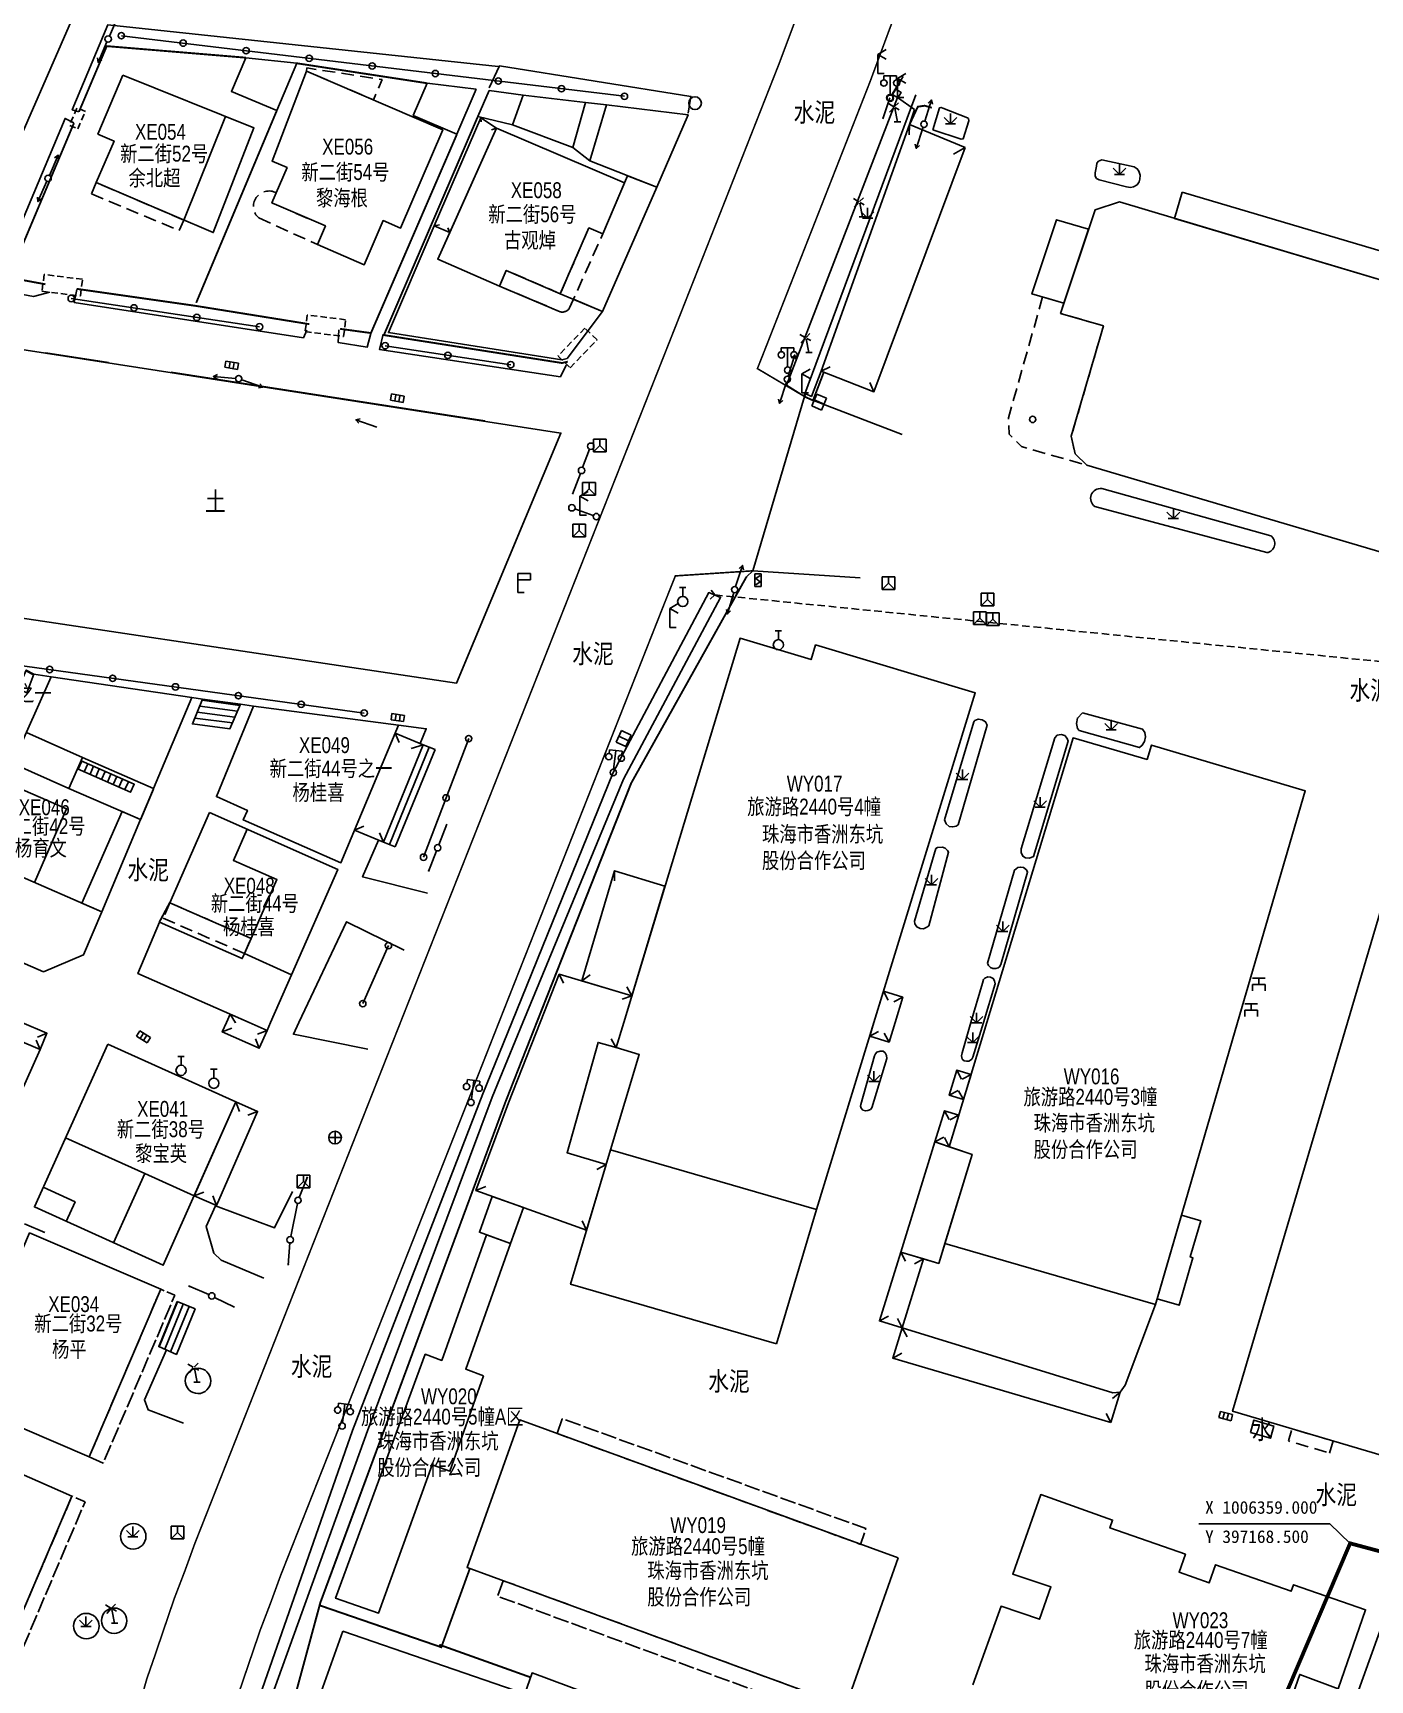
# Model space of a CAD drawing. Extents: x 396500 to 398250, y 1005980 to 1008200.
# Drawn here: x 397064.8 to 397170.1, y 1006348.2 to 1006477.9 of the extents above; entities that cross this region are included whole.
import ezdxf
from ezdxf.enums import TextEntityAlignment as Align

# ---------------------------------------------------------------- set-up
doc = ezdxf.new("R2010")
doc.units = 0
doc.header["$LTSCALE"] = 0.5
for name, pattern in [('X31', [1.8, 1.2, -0.6]), ('X32', [1.5, 1, -0.5]), ('X39', [3, 2.5, -0.5]), ('X5', [3, 2, -1]), ('XX21', [3, 2, -1])]:
    doc.linetypes.add(name, pattern=pattern)
doc.layers.get('0').update_dxf_attribs({"linetype": 'CONTINUOUS'})
doc.layers.add('ASSIST', color=7, linetype='CONTINUOUS', plot=False)
for name, color, linetype in [('DLDW', 11, 'CONTINUOUS'), ('DLSS', 4, 'CONTINUOUS'), ('DMTZ', 3, 'CONTINUOUS'), ('GXYZ', 2, 'CONTINUOUS'), ('JMD', 6, 'CONTINUOUS'), ('SXSS', 5, 'CONTINUOUS'), ('ZBTZ', 3, 'CONTINUOUS'), ('权属人', 160, 'CONTINUOUS'), ('用地红线', 1, 'CONTINUOUS'), ('编号', 90, 'CONTINUOUS'), ('门牌号', 1, 'CONTINUOUS')]:
    doc.layers.add(name, color=color, linetype=linetype)
doc.styles.add('细等线体', font='长等线体_0.TTF', dxfattribs={"width": 0.8})
doc.styles.add('黑体', font='simhei.ttf')
doc.linetypes.add('10421', pattern='A,2,[150,AAA.SHX,S=1,R=0,X=0,Y=1],1e-11', length=2)
doc.linetypes.add('10422', pattern='A,2,[150,AAA.SHX,S=1,R=0,X=0,Y=1],2,[177,AAA.SHX,S=1,R=0,X=0,Y=0.8],1e-09', length=4)
doc.linetypes.add('1161', pattern='A,0,[149,AAA.SHX,S=0.15,R=0,X=0,Y=0],-1.6', length=1.6)
doc.linetypes.add('443', pattern='A,5,[169,AAA.SHX,S=0.83,R=0,X=0,Y=0],5', length=10)
doc.linetypes.add('732', pattern='A,9,-0.5,[162,AAA.SHX,S=1,R=0,X=0,Y=0],-0.5', length=10)

# ---------------------------------------------------------------- blocks, each defined once
blk = doc.blocks.new('gc049')
for p, q in [((-1, 1), (-1, -1)), ((1, 1), (-1, 1)), ((-1, -1), (0, 0)), ((0, 0), (0, 1)), ((0, 0), (1, -1)), ((1, -1), (1, 1)), ((-1, -1), (1, -1))]:
    blk.add_line(p, q)
blk = doc.blocks.new('gc043')
for p, q in [((-1, 0), (1, 0)), ((0, -1), (0, 1))]:
    blk.add_line(p, q)
blk.add_circle((0, 0), 1)
blk = doc.blocks.new('gc134')
for p, q in [((-0.5, 2.2), (0.5, 2.2)), ((0, 0.8), (0, 2.2))]:
    blk.add_line(p, q)
blk.add_circle((0, 0), 0.8)
blk = doc.blocks.new('gc041')
for p, q in [((-1, 0.5), (1, 0.5)), ((-1, -0.5), (-1, 0.5)), ((-0.33, 0.5), (-0.33, -0.5)), ((0.33, 0.5), (0.33, -0.5)), ((1, 0.5), (1, -0.5)), ((1, -0.5), (-1, -0.5))]:
    blk.add_line(p, q)
blk = doc.blocks.new('gc097')
for p, q in [((-1, 2.9), (-1, 3.5)), ((-1, 3.5), (1, 3.5)), ((0, 0.5), (0, 3.5)), ((1, 3.5), (1, 2.9))]:
    blk.add_line(p, q)
for centre in [(-1, 2.4), (1, 2.4), (0, 0)]:
    blk.add_circle(centre, 0.5)
blk = doc.blocks.new('gc013c')
at = {"linetype": 'Continuous'}
blk.add_line((0.5, 0), (4, 0), dxfattribs=at)
at = {"linetype": 'Continuous', "const_width": 0.15, "flags": 128}
blk.add_lwpolyline([(3.775, 0, 1), (3.925, 0, 1)], format="xyb", close=True, dxfattribs=at)
blk = doc.blocks.new('gc170')
at = {"linetype": 'Continuous'}
blk.add_circle((0, 0), 0.5, dxfattribs=at)
blk = doc.blocks.new('gc069')
for p, q in [((-0.59, 2.38), (-1.43, 2.87)), ((-0.45, 2.4), (0.16, 3)), ((-0.6, 2.27), (-1.24, 1.51)), ((-0.5, 0), (0.5, 0)), ((0, 0), (-0.43, 2.16)), ((0.27, 1.89), (-0.35, 2.24))]:
    blk.add_line(p, q)
blk = doc.blocks.new('gc124')
for p, q in [((-1, 1), (0, 0)), ((-0.8, 0), (0.8, 0)), ((0, 0), (0, 1.6)), ((0, 0), (1, 1))]:
    blk.add_line(p, q)
blk = doc.blocks.new('gc188')
blk.add_circle((0, 0), 1)
blk = doc.blocks.new('gc018')
for p, q in [((-1, 1), (1, 1)), ((-1, 0), (1, 0)), ((-1, -1), (-1, 0)), ((0, 0), (0, 1)), ((1, 0), (1, -1))]:
    blk.add_line(p, q)
blk = doc.blocks.new('gc234')
at = {"linetype": 'Continuous'}
for p, q in [((-0.5, 0), (-0.5, 2)), ((-0.5, 2), (0.5, 2)), ((0.5, 0), (-0.5, 0)), ((0.35, 1.75), (-0.35, 1.25)), ((-0.35, 1.25), (0.35, 0.75)), ((0.35, 0.75), (-0.35, 0.25)), ((0.5, 2), (0.5, 0))]:
    blk.add_line(p, q, dxfattribs=at)
blk = doc.blocks.new('gc013b')
at = {"linetype": 'Continuous'}
blk.add_line((0.5, 0), (4, 0), dxfattribs=at)
at = {"linetype": 'Continuous', "flags": 128}
blk.add_lwpolyline([(3.39, 0.35), (4, 0), (3.39, -0.35)], dxfattribs=at)
blk = doc.blocks.new('gc052')
for p, q in [((0, 3), (1.3, 3.75)), ((0, 3), (1.3, 2.25)), ((0, 0), (0, 3)), ((1, 0), (0, 0))]:
    blk.add_line(p, q)
blk = doc.blocks.new('gc076')
for p, q in [((0, 0), (0, 3)), ((0, 3), (2, 3)), ((2, 3), (2, 2)), ((2, 2), (0, 2)), ((1, 0), (0, 0))]:
    blk.add_line(p, q)

msp = doc.modelspace()

# ---------------------------------------------------------------- linework, layer by layer
at = {"layer": 'ASSIST', "linetype": 'Continuous', "flags": 128}
for points in [[(397111.36, 1006472.93), (397071.75, 1006477.7)], [(397067.8, 1006457.01), (397082.63, 1006454.78)], [(397070.74, 1006451.96), (397065.8, 1006452.73)], [(397092.52, 1006453.29), (397102.41, 1006451.8)], [(397100.38, 1006447.37), (397075.68, 1006451.2)], [(397126.12, 1006448.56), (397126.88, 1006448.23)], [(397090.87, 1006424.37), (397051.24, 1006429.85)], [(397093.31, 1006413.83), (397096.45, 1006421.49)], [(397095.54, 1006413.02), (397099.1, 1006422.36)], [(397110.7, 1006422.08), (397111.46, 1006421.73)], [(397090.76, 1006401.49), (397092.78, 1006406.06)]]:
    msp.add_lwpolyline(points, dxfattribs=at)
for points in [[(397064.85, 1006427.43), (397064.3, 1006425.97), (397063.62, 1006426.27), (397064.26, 1006427.75)], [(397081.12, 1006425.06), (397080.29, 1006423.14), (397077.34, 1006423.52), (397078.15, 1006425.47)], [(397068.58, 1006420.61), (397072.76, 1006418.76), (397072.48, 1006418.13), (397068.3, 1006419.98)], [(397076.13, 1006378.03), (397077.55, 1006377.45), (397076.09, 1006373.88), (397074.69, 1006374.49)]]:
    msp.add_lwpolyline(points, close=True, dxfattribs=at)
at = {"layer": 'DLDW', "color": 11, "linetype": 'Continuous'}
for p, q in [((397126.12, 1006448.56), (397126.5, 1006449.48)), ((397126.31, 1006449.02), (397127.08, 1006448.7)), ((397126.5, 1006449.48), (397127.27, 1006449.16)), ((397126.88, 1006448.23), (397127.27, 1006449.16)), ((397110.7, 1006422.08), (397111.12, 1006422.99)), ((397110.91, 1006422.54), (397111.67, 1006422.18)), ((397111.12, 1006422.99), (397111.89, 1006422.63)), ((397111.46, 1006421.73), (397111.89, 1006422.63)), ((397092.38, 1006414.21), (397095.52, 1006421.87)), ((397092.85, 1006414.02), (397095.99, 1006421.68)), ((397096.45, 1006421.49), (397095.52, 1006421.87)), ((397093.31, 1006413.83), (397092.38, 1006414.21))]:
    msp.add_line(p, q, dxfattribs=at)
at = {"layer": 'DLSS', "linetype": 'Continuous', "lineweight": 0, "const_width": 0.125, "flags": 128}
for points in [[(397143.28, 1006600), (397143.28, 1006599.96), (397143.89, 1006582.86), (397144, 1006574.78), (397143.83, 1006565.79), (397142.87, 1006552.7), (397141.1, 1006532.4), (397134.96, 1006508.12), (397129.03, 1006490.14), (397123.5, 1006475.4), (397115.76, 1006455.76), (397107.79, 1006435.61), (397093.72, 1006400)], [(397130.7, 1006474.08), (397135.77, 1006487.75), (397143.25, 1006511.98), (397147.59, 1006532.62), (397150.28, 1006599.96), (397150.28, 1006600)], [(397130.7, 1006474.08), (397122.47, 1006453.11), (397121.83, 1006451.49), (397125.54, 1006449.29)], [(397121.48, 1006435.57), (397115.37, 1006435.17), (397114.49, 1006432.96), (397101.47, 1006400)], [(397093.72, 1006400), (397092.87, 1006397.85), (397077.53, 1006358.98), (397076.77, 1006356.88), (397075.91, 1006354.64), (397074.35, 1006350.05), (397073.76, 1006348.35), (397072.95, 1006345.5), (397071.86, 1006340.65), (397071.14, 1006336.84), (397070.49, 1006331.99), (397070.01, 1006324.1), (397069.88, 1006317.61), (397071.6, 1006302.72), (397074.25, 1006287.6), (397076.08, 1006277.25), (397078.25, 1006264.15), (397078.71, 1006258.01), (397078.67, 1006249.29), (397078.01, 1006241.27), (397074.96, 1006226.53), (397072.86, 1006220.67), (397067.87, 1006208.6), (397064.08, 1006200)], [(397101.47, 1006400), (397099.58, 1006395.2), (397084.27, 1006356.42), (397083.52, 1006354.36), (397082.69, 1006352.19), (397081.16, 1006347.7), (397080.63, 1006346.18), (397079.94, 1006343.73), (397078.92, 1006339.18), (397078.26, 1006335.68), (397077.67, 1006331.29), (397077.22, 1006323.81), (397077.1, 1006317.95), (397078.74, 1006303.75), (397081.35, 1006288.85), (397083.18, 1006278.47), (397085.42, 1006265.02), (397085.93, 1006258.26), (397085.74, 1006248.97)]]:
    msp.add_lwpolyline(points, dxfattribs=at)
at = {"layer": 'DMTZ', "linetype": '10422'}
for points in [[(397133.22, 1006446.31), (397125.99, 1006449.08)], [(397120.97, 1006435.1), (397121.48, 1006435.57), (397129.91, 1006435.03)], [(397103.37, 1006400), (397111.29, 1006419.16), (397118.93, 1006433.48), (397118, 1006433.86), (397110.48, 1006419.69), (397102.5, 1006400)], [(397102.5, 1006400), (397100.22, 1006394.38), (397089.95, 1006367.89), (397080.55, 1006340.99), (397079.95, 1006335.44), (397079.22, 1006328.7), (397079.59, 1006314.34), (397082.14, 1006292.36), (397085.38, 1006273.43), (397087.95, 1006251.84)], [(397088.62, 1006252.94), (397086.99, 1006267.41), (397086.29, 1006273.52), (397082.93, 1006292.54), (397080.34, 1006314.52), (397080.03, 1006327.62), (397081.36, 1006340.79), (397091.13, 1006367.86), (397100.95, 1006394.13), (397103.37, 1006400)], [(397082.98, 1006379.89), (397079.62, 1006381.29), (397079.04, 1006381.84), (397078.42, 1006383.94), (397079.16, 1006385.57), (397083.81, 1006383.85), (397085.23, 1006386.69)]]:
    msp.add_lwpolyline(points, dxfattribs=at)
at = {"layer": 'DMTZ', "linetype": '10422', "flags": 128}
for points in [[(397066.23, 1006427.22), (397064.85, 1006427.43)], [(397078.15, 1006425.47), (397077.31, 1006425.59)], [(397082.16, 1006424.92), (397081.12, 1006425.06)], [(397095.27, 1006421.98), (397095.76, 1006423.13), (397093.56, 1006423.42)], [(397104.45, 1006400), (397111.88, 1006418.83)], [(397095.86, 1006410.18), (397090.74, 1006411.47), (397091.99, 1006414.37)], [(397085.72, 1006400), (397089.47, 1006407.94), (397094.01, 1006405.69)], [(397084.57, 1006300.57), (397084.37, 1006301.85), (397082.86, 1006308.78), (397081.8, 1006322.9), (397082.52, 1006336.26), (397087.42, 1006354.35), (397102, 1006393.77), (397104.45, 1006400)], [(397091.15, 1006397.9), (397085.29, 1006399.08), (397085.72, 1006400)], [(397076.63, 1006368.45), (397073.85, 1006369.52), (397073.57, 1006370.3), (397075.29, 1006374.23)]]:
    msp.add_lwpolyline(points, dxfattribs=at)
at = {"layer": 'GXYZ', "linetype": 'Continuous'}
msp.add_line((397037.21, 1006408.96), (397076.6, 1006498.95), dxfattribs=at)
at = {"layer": 'GXYZ', "linetype": '732', "flags": 128}
msp.add_lwpolyline([(397125.48, 1006449.3), (397134.3, 1006473.05)], dxfattribs=at)
at = {"layer": 'GXYZ', "linetype": 'Continuous', "flags": 128}
for points in [[(397108.62, 1006445.15), (397108.07, 1006443.7)], [(397107.46, 1006440.45), (397108.91, 1006439.92)], [(397085.09, 1006383.15), (397085.61, 1006385.75)]]:
    msp.add_lwpolyline(points, dxfattribs=at)
at = {"layer": 'JMD', "linetype": 'Continuous'}
for p, q in [((397100.05, 1006471.24), (397100.08, 1006470.92)), ((397101.29, 1006470.43), (397100.89, 1006470.3)), ((397133.81, 1006470.7), (397133.79, 1006469.9)), ((397138.2, 1006468.89), (397137.26, 1006468.37)), ((397096.39, 1006462.73), (397096.81, 1006462.82)), ((397097.6, 1006462.2), (397097.46, 1006462.57)), ((397126.84, 1006451.3), (397127.57, 1006451.63)), ((397131.01, 1006449.67), (397130.68, 1006450.4)), ((397064.83, 1006427.38), (397064.24, 1006427.7)), ((397081.09, 1006424.97), (397078.11, 1006425.38)), ((397080.49, 1006423.6), (397077.53, 1006423.98)), ((397080.69, 1006424.05), (397077.73, 1006424.45)), ((397080.89, 1006424.51), (397077.92, 1006424.91)), ((397080.29, 1006423.14), (397077.34, 1006423.52)), ((397093.3, 1006422.8), (397093.61, 1006422.06)), ((397095.52, 1006421.87), (397094.58, 1006421.57)), ((397068.64, 1006420.58), (397068.36, 1006419.95)), ((397069.1, 1006420.38), (397068.82, 1006419.75)), ((397069.55, 1006420.18), (397069.28, 1006419.55)), ((397070.01, 1006419.97), (397069.73, 1006419.35)), ((397070.47, 1006419.77), (397070.19, 1006419.14)), ((397070.93, 1006419.57), (397070.65, 1006418.94)), ((397071.38, 1006419.37), (397071.11, 1006418.74)), ((397071.84, 1006419.17), (397071.56, 1006418.54)), ((397072.3, 1006418.96), (397072.02, 1006418.34)), ((397072.76, 1006418.76), (397072.48, 1006418.13)), ((397090.1, 1006415.16), (397090.84, 1006415.47)), ((397092.38, 1006414.21), (397092.07, 1006414.94)), ((397110.57, 1006411.95), (397110.58, 1006411.15)), ((397106.23, 1006403.81), (397106.57, 1006403.1)), ((397108, 1006403.28), (397108.67, 1006403.75)), ((397111.93, 1006402.1), (397111.18, 1006401.84)), ((397111.93, 1006402.1), (397111.56, 1006402.81)), ((397131.75, 1006402.47), (397132.13, 1006401.77)), ((397133.28, 1006402), (397132.58, 1006401.63)), ((397080.31, 1006400.66), (397080.74, 1006399.99)), ((397065.89, 1006399.16), (397065.15, 1006398.86)), ((397079.69, 1006399.26), (397080.44, 1006399.55)), ((397080.74, 1006400), (397080.74, 1006399.99)), ((397083.22, 1006399.38), (397082.48, 1006399.09)), ((397130.67, 1006398.94), (397131.37, 1006399.31)), ((397132.2, 1006398.47), (397131.82, 1006399.17)), ((397065.35, 1006397.87), (397065.05, 1006398.61)), ((397082.6, 1006397.98), (397082.31, 1006398.72)), ((397110.7, 1006398.02), (397110.32, 1006398.73)), ((397137.54, 1006396.26), (397137.91, 1006395.55)), ((397138.66, 1006395.92), (397137.95, 1006395.54)), ((397136.93, 1006394.28), (397137.63, 1006394.65)), ((397138.06, 1006393.94), (397137.67, 1006394.64)), ((397080.75, 1006393.75), (397081.04, 1006393.01)), ((397082.47, 1006393), (397081.72, 1006392.71)), ((397136.55, 1006393.06), (397136.92, 1006392.36)), ((397137.69, 1006392.71), (397136.99, 1006392.34)), ((397135.79, 1006390.61), (397136.5, 1006390.98)), ((397136.93, 1006390.22), (397136.57, 1006390.96)), ((397109.91, 1006388.82), (397109.19, 1006388.44)), ((397077.49, 1006386.37), (397078.23, 1006386.66)), ((397079.23, 1006385.61), (397078.94, 1006386.35)), ((397099.67, 1006386.77), (397100.44, 1006387.09)), ((397108.38, 1006383.66), (397108.02, 1006384.38)), ((397133.11, 1006381.92), (397133.49, 1006381.21)), ((397134.91, 1006381.39), (397134.2, 1006381.01)), ((397076.16, 1006378.02), (397074.72, 1006374.48)), ((397076.62, 1006377.83), (397075.17, 1006374.28)), ((397077.08, 1006377.64), (397075.63, 1006374.08)), ((397077.55, 1006377.45), (397076.09, 1006373.88)), ((397131.44, 1006376.51), (397132.15, 1006376.89)), ((397133.23, 1006375.98), (397132.86, 1006376.69)), ((397133.23, 1006375.98), (397133.61, 1006375.27)), ((397132.49, 1006373.59), (397133.2, 1006373.97)), ((397150.39, 1006370.91), (397149.78, 1006370.4)), ((397149.65, 1006368.52), (397149.28, 1006369.22))]:
    msp.add_line(p, q, dxfattribs=at)
at = {"layer": 'JMD', "color": 6, "linetype": '443', "const_width": 0.15, "flags": 128}
for points in [[(397081.55, 1006475.97), (397070.6, 1006476.88), (397068.41, 1006471.71)], [(397095.82, 1006473.96), (397085.56, 1006475.53)], [(397077.64, 1006456.67), (397083.99, 1006471.81)], [(397135.56, 1006472.03), (397135, 1006472.19), (397134.46, 1006472.11), (397133.81, 1006470.7)], [(397068.02, 1006470.83), (397062.89, 1006458.66), (397065.77, 1006458.13)], [(397099.82, 1006471.34), (397092.42, 1006454.13), (397106.45, 1006451.93), (397106.9, 1006452.04)], [(397088.97, 1006454.62), (397091.4, 1006454.29), (397098.17, 1006469.94)], [(397068.23, 1006457.77), (397077.54, 1006456.44), (397086.55, 1006454.99)], [(397125.54, 1006449.29), (397125.99, 1006449.08), (397126.21, 1006448.99), (397127.06, 1006451.21)], [(397120.97, 1006435.1), (397111.88, 1006418.83), (397104.45, 1006400)], [(397073.26, 1006415.98), (397074.29, 1006418.42)], [(397075.56, 1006409.44), (397074.74, 1006407.91)], [(397104.45, 1006400), (397102, 1006393.77), (397090.53, 1006362.76), (397087.42, 1006354.35), (397082.52, 1006336.26), (397081.8, 1006322.9), (397082.84, 1006309.02), (397084.57, 1006300.57)], [(397087.35, 1006354.12), (397096.94, 1006350.82), (397099.19, 1006357.02)], [(397103.97, 1006348.45), (397096.78, 1006351.02)]]:
    msp.add_lwpolyline(points, dxfattribs=at)
at = {"layer": 'JMD', "linetype": 'Continuous', "flags": 128}
for points in [[(397081.55, 1006475.97), (397080.41, 1006473.31), (397083.99, 1006471.81), (397085.56, 1006475.53)], [(397071.87, 1006474.59), (397069.9, 1006469.96), (397071.17, 1006469.41), (397069.77, 1006466.14), (397078.98, 1006462.2), (397082.18, 1006470.44)], [(397086.33, 1006474.91), (397083.62, 1006467.83), (397084.8, 1006467.32), (397083.6, 1006464.53), (397087.82, 1006462.72), (397087.19, 1006461.25), (397090.86, 1006459.66), (397092.36, 1006463.15), (397093.73, 1006462.56), (397097.05, 1006470.3)], [(397099.69, 1006473.49), (397095.82, 1006473.96), (397094.73, 1006471.42), (397098.17, 1006469.94)], [(397102.54, 1006470.68), (397099.82, 1006471.34), (397100.71, 1006473.38), (397103.38, 1006473.03)], [(397108.3, 1006472.45), (397107.31, 1006468.9), (397102.54, 1006470.68), (397103.38, 1006473.03)], [(397132.88, 1006472.82), (397133.14, 1006473.24), (397132.72, 1006473.5), (397132.46, 1006473.08)], [(397109.94, 1006472.27), (397108.63, 1006467.85), (397107.31, 1006468.9), (397108.3, 1006472.45)], [(397108.63, 1006467.85), (397113.91, 1006465.77), (397116.37, 1006471.48), (397109.94, 1006472.27)], [(397097.6, 1006462.2), (397096.39, 1006462.73), (397100.05, 1006471.24), (397101.29, 1006470.43)], [(397101.29, 1006470.43), (397096.66, 1006460.1), (397101.53, 1006457.99), (397102.06, 1006459.22), (397106.31, 1006457.39), (397108.56, 1006462.57), (397109.66, 1006462.11), (397111.37, 1006466.12)], [(397138.2, 1006468.89), (397133.81, 1006470.7), (397126.84, 1006451.3), (397131.01, 1006449.67)], [(397111.61, 1006466.68), (397113.91, 1006465.77), (397109.63, 1006455.99), (397106.31, 1006457.39), (397108.56, 1006462.57), (397109.66, 1006462.11)], [(397066.23, 1006427.22), (397057.45, 1006407.63), (397060.85, 1006406.07), (397063.35, 1006411.72), (397070.2, 1006408.72), (397073.26, 1006415.98), (397067.62, 1006418.44), (397068.7, 1006420.88), (397074.29, 1006418.42), (397077.31, 1006425.59)], [(397082.16, 1006424.92), (397079.23, 1006417.79), (397081.68, 1006416.71), (397081.35, 1006415.96), (397089.03, 1006412.59), (397093.56, 1006423.42)], [(397092.38, 1006414.21), (397090.1, 1006415.16), (397093.3, 1006422.8), (397095.52, 1006421.87)], [(397071.81, 1006416.61), (397068.64, 1006409.41), (397070.2, 1006408.72), (397073.26, 1006415.98)], [(397078.69, 1006416.54), (397075.56, 1006409.44), (397081.97, 1006406.63), (397081.45, 1006405.44), (397085.15, 1006403.77), (397088.79, 1006412.06)], [(397065.62, 1006403.99), (397068.77, 1006405.33), (397070.2, 1006408.72), (397063.35, 1006411.72), (397060.85, 1006406.07)], [(397114.55, 1006410.74), (397110.57, 1006411.95), (397108, 1006403.28), (397111.93, 1006402.1)], [(397070.68, 1006398.29), (397064.9, 1006385.49), (397075.05, 1006380.9), (397080.75, 1006393.75)], [(397138.66, 1006395.92), (397137.54, 1006396.26), (397136.93, 1006394.28), (397138.06, 1006393.94)], [(397080.75, 1006393.75), (397077.49, 1006386.37), (397079.23, 1006385.61), (397082.47, 1006393)], [(397136.93, 1006390.22), (397135.79, 1006390.61), (397136.55, 1006393.06), (397137.69, 1006392.71)], [(397136.11, 1006381.04), (397138.73, 1006389.62), (397135.79, 1006390.61), (397133.11, 1006381.92)], [(397123.34, 1006374.72), (397126.47, 1006385.29), (397110.26, 1006389.98), (397107.12, 1006379.4)], [(397102.39, 1006382.61), (397103.4, 1006385.44), (397100.95, 1006386.31), (397099.94, 1006383.49)], [(397153.3, 1006378.25), (397155.03, 1006377.75), (397156.12, 1006381.49), (397155.91, 1006381.55), (397156.74, 1006384.4), (397155.22, 1006384.84)], [(397069.21, 1006365.8), (397058.88, 1006370.24), (397064.52, 1006383.44), (397074.85, 1006379)], [(397100.27, 1006372.18), (397098.86, 1006372.7), (397102.39, 1006382.61), (397100.51, 1006383.28), (397096.98, 1006373.4), (397095.67, 1006373.89), (397088.62, 1006354.68), (397092, 1006353.51), (397096.22, 1006365.19), (397097.62, 1006364.68)], [(397153.17, 1006377.81), (397150.78, 1006371.45), (397150.39, 1006370.91), (397149.82, 1006370.84), (397133.23, 1006375.98), (397134.91, 1006381.39), (397136.11, 1006381.04), (397136.59, 1006382.62)], [(397133.23, 1006375.98), (397134.91, 1006381.39), (397133.11, 1006381.92), (397131.44, 1006376.51)], [(397149.65, 1006368.52), (397150.39, 1006370.91), (397149.82, 1006370.84), (397133.23, 1006375.98), (397132.49, 1006373.59)], [(397132.9, 1006357.85), (397103.12, 1006368.73), (397098.97, 1006357.1), (397128.78, 1006346.19)], [(397062.24, 1006349.52), (397051.96, 1006354.03), (397057.58, 1006367.22), (397067.86, 1006362.71)], [(397175.88, 1006360.11), (397174.85, 1006357.43), (397172.98, 1006358.06), (397164.62, 1006334.78), (397176.34, 1006330.45), (397185.5, 1006356.71), (397186.56, 1006360.02), (397180.15, 1006362.45), (397178.93, 1006359.03)], [(397089.18, 1006352.08), (397086.95, 1006345.85), (397089.99, 1006344.78), (397090.41, 1006345.93), (397105.58, 1006340.65), (397110.84, 1006338.85), (397113.18, 1006345.43), (397104.09, 1006348.8), (397103.52, 1006347.16)]]:
    msp.add_lwpolyline(points, close=True, dxfattribs=at)
at = {"layer": 'JMD', "linetype": 'X5', "flags": 128}
for points in [[(397086.33, 1006474.91), (397086.36, 1006475.16), (397092.29, 1006474.25), (397091.6, 1006472.64)], [(397144.29, 1006457.13), (397141.6, 1006447.61), (397141.64, 1006446.34), (397142.62, 1006445.35), (397147.76, 1006443.89), (397146.84, 1006444.79), (397146.54, 1006446.16), (397149.08, 1006454.85), (397145.7, 1006455.84), (397145.97, 1006456.64)], [(397166.88, 1006366.11), (397167.16, 1006367.06), (397163.92, 1006368.02), (397163.64, 1006367.06)]]:
    msp.add_lwpolyline(points, close=True, dxfattribs=at)
at = {"layer": 'JMD', "linetype": 'X32', "flags": 128}
msp.add_lwpolyline([(397068.31, 1006470.37), (397068.92, 1006471.74), (397068.26, 1006472.03), (397067.66, 1006470.65)], close=True, dxfattribs=at)
at = {"layer": 'JMD', "linetype": 'Continuous', "flags": 128}
for points in [[(397079.94, 1006471.34), (397076.66, 1006463.19)], [(397130.99, 1006400), (397138.98, 1006425.97), (397126.41, 1006429.73), (397126.05, 1006428.58), (397120.47, 1006430.26), (397111.3, 1006400)], [(397064.85, 1006427.43), (397064.3, 1006425.97)], [(397077.34, 1006423.52), (397078.15, 1006425.47)], [(397081.12, 1006425.06), (397080.29, 1006423.14)], [(397068.7, 1006420.88), (397064.28, 1006422.84)], [(397187.64, 1006400), (397193.05, 1006418.29), (397175.25, 1006423.53), (397168.29, 1006400)], [(397159.64, 1006400), (397164.97, 1006418.25), (397152.87, 1006421.85), (397152.51, 1006420.72), (397146.69, 1006422.41), (397139.9, 1006400)], [(397067.62, 1006418.44), (397063.2, 1006420.39)], [(397072.48, 1006418.13), (397068.3, 1006419.98)], [(397068.58, 1006420.61), (397072.76, 1006418.76)], [(397062.54, 1006418.96), (397067.43, 1006416.83), (397064.91, 1006411.04)], [(397068.64, 1006409.41), (397071.81, 1006416.61)], [(397081.65, 1006415.23), (397080.57, 1006412.77), (397084, 1006411.26), (397081.97, 1006406.63)], [(397083.49, 1006400), (397085.15, 1006403.77), (397081.45, 1006405.44), (397081.27, 1006405.04), (397074.74, 1006407.91), (397073.05, 1006403.86), (397081.82, 1006400)], [(397111.3, 1006400), (397111.93, 1006402.1), (397106.23, 1006403.81), (397104.72, 1006400)], [(397132.67, 1006400), (397133.28, 1006402), (397131.75, 1006402.47), (397130.99, 1006400)], [(397081.82, 1006400), (397080.31, 1006400.66), (397080.02, 1006400)], [(397054.21, 1006400), (397049.45, 1006389.31), (397059.58, 1006385.01), (397065.35, 1006397.87), (397060.33, 1006400)], [(397060.33, 1006400), (397065.35, 1006397.87), (397065.89, 1006399.16), (397063.92, 1006400)], [(397080.02, 1006400), (397079.69, 1006399.26), (397082.6, 1006397.98), (397083.22, 1006399.38), (397081.82, 1006400)], [(397081.82, 1006400), (397083.22, 1006399.38), (397083.49, 1006400)], [(397104.72, 1006400), (397102.23, 1006393.68), (397099.67, 1006386.77), (397108.38, 1006383.66), (397109.91, 1006388.82), (397106.85, 1006389.75), (397109.29, 1006398.44), (397110.7, 1006398.03), (397111.3, 1006400)], [(397111.3, 1006400), (397110.7, 1006398.03), (397112.53, 1006397.48), (397110.26, 1006389.98), (397126.47, 1006385.29), (397130.99, 1006400)], [(397130.99, 1006400), (397130.67, 1006398.94), (397132.2, 1006398.47), (397132.67, 1006400)], [(397139.9, 1006400), (397136.93, 1006390.22), (397138.73, 1006389.62), (397136.59, 1006382.62), (397153.17, 1006377.81), (397159.64, 1006400)], [(397168.29, 1006400), (397159.24, 1006369.4), (397177.05, 1006364.14), (397187.64, 1006400)], [(397073.59, 1006388.12), (397067.35, 1006390.92)], [(397071.14, 1006382.67), (397073.59, 1006388.12), (397077.49, 1006386.37)], [(397065.6, 1006387.04), (397068.11, 1006385.88), (397067.39, 1006384.33)], [(397076.13, 1006378.03), (397077.55, 1006377.45)], [(397076.09, 1006373.88), (397074.69, 1006374.49)], [(397163.64, 1006346.14), (397164.53, 1006348.68), (397167.56, 1006347.55), (397169.71, 1006353.77), (397164.05, 1006355.74), (397163.85, 1006355.23), (397157.91, 1006357.31), (397157.39, 1006355.89), (397155.03, 1006356.74), (397155.53, 1006358.14), (397149.58, 1006360.22), (397149.8, 1006360.83), (397144.14, 1006362.84), (397141.93, 1006356.56), (397144.94, 1006355.58), (397144.05, 1006353.02), (397141.02, 1006354.04), (397138.79, 1006347.85)]]:
    msp.add_lwpolyline(points, dxfattribs=at)
at = {"layer": 'JMD', "linetype": 'X5'}
for points in [[(397069.77, 1006466.14), (397069.39, 1006465.25), (397076.31, 1006462.37), (397076.66, 1006463.19)], [(397075.56, 1006409.44), (397075.03, 1006408.22), (397081.45, 1006405.44), (397081.97, 1006406.63)]]:
    msp.add_lwpolyline(points, close=True, dxfattribs=at)
for points in [[(397083.94, 1006465.33, 0.895773), (397082.57, 1006463.35), (397087.19, 1006461.25), (397087.82, 1006462.72), (397083.6, 1006464.53)], [(397101.53, 1006457.99), (397106.31, 1006455.96, 0.33406), (397107.04, 1006456.27), (397109.66, 1006462.11), (397108.56, 1006462.57), (397106.31, 1006457.39), (397102.06, 1006459.22)]]:
    msp.add_lwpolyline(points, format="xyb", close=True, dxfattribs=at)
at = {"layer": 'JMD', "linetype": 'Continuous'}
for points in [[(397155.27, 1006465.37), (397154.68, 1006463.32), (397176.17, 1006456.9), (397176.79, 1006459.01)], [(397146.54, 1006446.16), (397149.08, 1006454.85), (397145.7, 1006455.84), (397148.43, 1006464), (397150.35, 1006464.62), (397199.96, 1006449.79), (397200.81, 1006448.41), (397200.82, 1006446.82), (397198.98, 1006440.33), (397200.45, 1006439.91), (397197.85, 1006431.26), (397197.33, 1006430.24), (397196.54, 1006429.78), (397195.53, 1006429.78), (397147.76, 1006443.89), (397146.84, 1006444.79)], [(397147.91, 1006462.46), (397145.39, 1006463.21), (397143.44, 1006457.37), (397145.97, 1006456.64)]]:
    msp.add_lwpolyline(points, close=True, dxfattribs=at)
at = {"layer": 'JMD', "linetype": 'Continuous', "flags": 128}
msp.add_lwpolyline([(397109.63, 1006455.99), (397106.85, 1006452.28), (397106.44, 1006452.19), (397092.78, 1006454.33), (397096.39, 1006462.73), (397097.6, 1006462.2), (397096.66, 1006460.1), (397101.53, 1006457.99), (397106.31, 1006455.96, 0.332748), (397107.04, 1006456.27), (397107.35, 1006456.95)], format="xyb", close=True, dxfattribs=at)
at = {"layer": 'JMD', "linetype": 'X32'}
for points in [[(397068.53, 1006457.21), (397068.69, 1006458.52), (397065.67, 1006458.9), (397065.5, 1006457.58)], [(397089.25, 1006454.02), (397089.41, 1006455.34), (397086.39, 1006455.71), (397086.22, 1006454.4)], [(397109.2, 1006453.75), (397108.24, 1006454.67), (397106.13, 1006452.48), (397107.08, 1006451.56)]]:
    msp.add_lwpolyline(points, close=True, dxfattribs=at)
at = {"layer": 'JMD', "linetype": 'X39', "flags": 128}
for points in [[(397069.21, 1006365.8), (397070.32, 1006365.32), (397075.96, 1006378.53), (397074.85, 1006379)], [(397106.06, 1006367.65), (397106.47, 1006368.81), (397130.37, 1006360.16), (397129.96, 1006358.92)], [(397062.24, 1006349.52), (397063.28, 1006349.09), (397068.89, 1006362.27), (397067.86, 1006362.71)], [(397101.82, 1006356.06), (397101.37, 1006354.84), (397125.23, 1006346.1), (397125.67, 1006347.32)]]:
    msp.add_lwpolyline(points, close=True, dxfattribs=at)
at = {"layer": 'SXSS', "linetype": 'Continuous'}
for q in [(397118.11, 1006433.35), (397118.18, 1006434.05)]:
    msp.add_line((397118.49, 1006433.67), q, dxfattribs=at)
at = {"layer": 'SXSS', "linetype": 'X31', "flags": 128}
msp.add_lwpolyline([(397118.49, 1006433.67), (397199.09, 1006425.6)], dxfattribs=at)
at = {"layer": 'SXSS', "linetype": '10421', "flags": 128}
msp.add_lwpolyline([(397160.66, 1006367.73), (397160.92, 1006368.7), (397162.48, 1006368.23), (397162.22, 1006367.27)], close=True, dxfattribs=at)
at = {"layer": 'ZBTZ', "linetype": '1161', "flags": 128}
for points in [[(397101.41, 1006475.28), (397070.69, 1006478.56), (397067.88, 1006471.87), (397068.41, 1006471.71)], [(397116.39, 1006471.6), (397116.59, 1006472.92), (397101.53, 1006475.33), (397100.71, 1006473.59)], [(397068.01, 1006470.84), (397067.32, 1006471.19), (397062.16, 1006458.93), (397061.87, 1006457.73), (397064.83, 1006457.18), (397066.12, 1006457.51)], [(397086.34, 1006454.52), (397086.08, 1006453.91), (397068.04, 1006456.69), (397068.23, 1006457.73)], [(397091.38, 1006454.26), (397091.11, 1006453.18), (397088.83, 1006453.54), (397088.86, 1006454.54)], [(397106.78, 1006451.77), (397106.32, 1006450.83), (397092.08, 1006452.99), (397092.36, 1006454.2)], [(397121.48, 1006435.57), (397125.54, 1006449.29)], [(397138.64, 1006400), (397139.56, 1006403.1), (397139.63, 1006403.38), (397139.75, 1006403.5), (397139.98, 1006403.59), (397140.19, 1006403.57), (397140.4, 1006403.47), (397140.5, 1006403.3), (397140.55, 1006403.04), (397139.62, 1006400)], [(397139.62, 1006400), (397138.78, 1006397.27), (397138.71, 1006397.12), (397138.62, 1006397.04), (397138.48, 1006396.96), (397138.3, 1006396.95), (397138.12, 1006396.99), (397137.96, 1006397.13), (397137.9, 1006397.38), (397137.95, 1006397.63), (397138.64, 1006400)]]:
    msp.add_lwpolyline(points, dxfattribs=at)
at = {"layer": 'ZBTZ', "linetype": '1161'}
for points in [[(397134.21, 1006471.88), (397132.86, 1006472.84), (397124.13, 1006450.19), (397125.54, 1006449.29), (397125.65, 1006449.51), (397126.08, 1006449.3), (397126.84, 1006451.3), (397133.81, 1006470.7)], [(397135.63, 1006470.29), (397136.16, 1006472.01), (397136.29, 1006472.05), (397136.44, 1006472), (397138.37, 1006471.24), (397138.46, 1006471.17), (397138.48, 1006471.01), (397138.03, 1006469.57), (397137.87, 1006469.55)], [(397151.49, 1006467.38), (397148.94, 1006467.92), (397148.7, 1006467.82), (397148.56, 1006467.67), (397148.52, 1006467.43), (397148.43, 1006466.9), (397148.42, 1006466.64), (397148.53, 1006466.47), (397148.74, 1006466.36), (397150.9, 1006465.79), (397151.2, 1006465.76), (397151.43, 1006465.81), (397151.73, 1006465.97), (397151.89, 1006466.2), (397151.94, 1006466.41), (397151.98, 1006466.73), (397151.85, 1006467.03), (397151.74, 1006467.22)]]:
    msp.add_lwpolyline(points, close=True, dxfattribs=at)
at = {"layer": 'ZBTZ', "linetype": '1161', "flags": 128}
for points in [[(397051.83, 1006433.65), (397098.15, 1006426.73), (397106.36, 1006446.42), (397060.01, 1006453.61)], [(397136.57, 1006415.97), (397136.68, 1006415.64), (397136.94, 1006415.45), (397137.21, 1006415.4), (397137.48, 1006415.47), (397137.64, 1006415.58), (397139.91, 1006423.42), (397139.79, 1006423.69), (397139.52, 1006423.84), (397139.22, 1006423.89), (397138.95, 1006423.78), (397138.88, 1006423.69)], [(397147.43, 1006424.39), (397152.16, 1006423.1), (397152.33, 1006422.83), (397152.38, 1006422.51), (397152.3, 1006422.14), (397152.13, 1006421.83), (397151.91, 1006421.65), (397147.17, 1006423.01), (397147.03, 1006423.15), (397146.95, 1006423.56), (397147.03, 1006423.97)], [(397142.6, 1006413.68), (397145.25, 1006422.41), (397145.43, 1006422.62), (397145.74, 1006422.67), (397146.03, 1006422.61), (397146.23, 1006422.37), (397146.29, 1006422.16), (397143.58, 1006413.07), (397143.26, 1006412.94), (397142.94, 1006412.96), (397142.73, 1006413.09), (397142.6, 1006413.38)], [(397135.87, 1006413.7), (397134.2, 1006407.99), (397134.23, 1006407.77), (397134.37, 1006407.54), (397134.64, 1006407.41), (397134.92, 1006407.39), (397135.18, 1006407.5), (397135.32, 1006407.63), (397136.88, 1006413.41), (397136.79, 1006413.55), (397136.61, 1006413.74), (397136.4, 1006413.8), (397136.01, 1006413.79)], [(397139.96, 1006404.69), (397142.08, 1006412.01), (397142.34, 1006412.21), (397142.55, 1006412.24), (397142.79, 1006412.2), (397143.01, 1006412.04), (397143.1, 1006411.85), (397140.99, 1006404.57), (397140.89, 1006404.4), (397140.78, 1006404.31), (397140.59, 1006404.25), (397140.37, 1006404.26), (397140.19, 1006404.33), (397140.03, 1006404.49)], [(397130.83, 1006393.3), (397130.73, 1006393.17), (397130.53, 1006393.08), (397130.34, 1006393.04), (397130.14, 1006393.1), (397130.01, 1006393.27), (397129.96, 1006393.43), (397129.97, 1006393.56), (397131.06, 1006397.38), (397131.13, 1006397.54), (397131.23, 1006397.66), (397131.49, 1006397.75), (397131.74, 1006397.74), (397131.9, 1006397.61), (397131.99, 1006397.42), (397132.03, 1006397.18)]]:
    msp.add_lwpolyline(points, close=True, dxfattribs=at)
at = {"layer": 'ZBTZ', "linetype": '1161'}
for points in [[(397148.41, 1006440.63), (397161.94, 1006437, 0.681249), (397162.25, 1006438.33), (397148.94, 1006442.04, 0.796558)], [(397077.07, 1006371.09, -0.414214), (397077.08, 1006372.5, -0.414214), (397078.49, 1006372.5, -0.414214), (397078.49, 1006371.08, -0.414214)], [(397071.97, 1006358.85, -0.414214), (397071.98, 1006360.26, -0.414214), (397073.39, 1006360.26, -0.414214), (397073.39, 1006358.84, -0.414214)], [(397070.47, 1006352.21, -0.414214), (397070.48, 1006353.62, -0.414214), (397071.89, 1006353.61, -0.414214), (397071.89, 1006352.2, -0.414214)], [(397068.28, 1006351.78, -0.414214), (397068.29, 1006353.2, -0.414214), (397069.7, 1006353.19, -0.414214), (397069.7, 1006351.77, -0.414214)]]:
    msp.add_lwpolyline(points, format="xyb", close=True, dxfattribs=at)
at = {"layer": '用地红线', "linetype": 'Continuous', "const_width": 0.3, "flags": 128}
msp.add_lwpolyline([(397271.32, 1006673.86), (397185.66, 1006354.4), (397168.5, 1006359), (397138, 1006287.5), (397082.14, 1006234.66), (397047.45, 1006156.69, -0.306075), (397015.16, 1006147.48), (396845.45, 1006202.77, -0.414213), (396835.84, 1006221.68), (396896.97, 1006409.31, -0.090189), (397228.69, 1007024.03)], format="xyb", dxfattribs=at)
at = {"layer": '用地红线', "linetype": 'Continuous', "flags": 128}
msp.add_lwpolyline([(397168.5, 1006359), (397166.91, 1006360.53), (397156.58, 1006360.53)], dxfattribs=at)

# ---------------------------------------------------------------- block references
at = {"layer": 'DLDW', "linetype": 'Continuous', "xscale": 0.5, "yscale": 0.5, "zscale": 0.5}
for p in [(397132.29, 1006472.78, 21.11), (397124.21, 1006451.37, 20.9)]:
    msp.add_blockref('gc097', p, dxfattribs=at)
at = {"layer": 'DLDW', "linetype": 'Continuous', "xscale": 0.5, "yscale": 0.5, "zscale": 0.5, "rotation": 353.1182861888283}
for p in [(397110.48, 1006419.69, 16.48), (397099.28, 1006393.71, 37.94), (397089.13, 1006368.24, 35.71)]:
    msp.add_blockref('gc097', p, dxfattribs=at)
at = {"layer": 'DLDW', "linetype": 'XX21', "xscale": 0.5, "yscale": 0.5, "zscale": 0.5}
msp.add_blockref('gc018', (397161.32, 1006403), dxfattribs=at)
at = {"layer": 'DLDW', "linetype": 'Continuous', "xscale": 0.5, "yscale": 0.5}
msp.add_blockref('gc018', (397160.71, 1006400.97), dxfattribs=at)
at = {"layer": 'DLSS', "linetype": 'Continuous', "xscale": 0.5, "yscale": 0.5}
for name, p in [('gc052', (397131.31, 1006474.73, 20.95)), ('gc052', (397132.86, 1006472.84, 21.52)), ('gc052', (397125.34, 1006449.58, 21.43)), ('gc052', (397107.86, 1006439.95)), ('gc076', (397102.96, 1006433.85)), ('gc052', (397114.93, 1006431.11, 20.52))]:
    msp.add_blockref(name, p, dxfattribs=at)
at = {"layer": 'GXYZ', "linetype": 'Continuous', "yscale": 0.5}
for name, p, xscale, rotation in [('gc013b', (397070.71, 1006477.44), 0.4999999999999999, 66.64235053139565), ('gc013b', (397070.71, 1006477.44), 0.4999999999999999, 246.688530900463), ('gc013c', (397132.25, 1006472.81), 0.5, 57.71542461664105), ('gc013c', (397132.33, 1006473.05), 0.5, 251.6257151772849), ('gc013b', (397134.95, 1006470.73), 0.5, 73.0217452623112), ('gc013b', (397134.95, 1006470.73), 0.4999999999999999, 252.1248487940761), ('gc013b', (397065.98, 1006466.47), 0.5, 66.688530900463), ('gc013b', (397065.98, 1006466.47), 0.5, 246.3290219564428), ('gc013b', (397124.19, 1006450.65), 0.5, 73.09921575218291), ('gc013b', (397080.99, 1006450.7), 0.5, 175.2907062879147), ('gc013b', (397080.99, 1006450.68), 0.5, 341.2704662433528), ('gc013b', (397124.19, 1006450.65), 0.5, 252.0581035892382), ('gc013b', (397092.1, 1006446.8), 0.5, 160.681998110338), ('gc013c', (397107.98, 1006443.47), 0.5, 249.1487620480499), ('gc013b', (397120.04, 1006434.09), 0.5, 71.82933068634908), ('gc013b', (397120.04, 1006434.09), 0.5, 253.3213981032721), ('gc013c', (397096.66, 1006413.76), 0.4999999999999999, 69.14876204804989), ('gc013c', (397096.66, 1006413.76), 0.5, 248.3737728470095), ('gc013c', (397085.66, 1006386), 0.4999999999999999, 68.37377284700946), ('gc013c', (397063.88, 1006384.25), 0.5, 337.0614626797682), ('gc013c', (397085.04, 1006382.9), 0.5, 265.8476552539521), ('gc013c', (397078.87, 1006378.48), 0.4999999999999999, 156.7297065093625), ('gc013c', (397078.87, 1006378.48), 0.5, 333.444580885214)]:
    msp.add_blockref(name, p, dxfattribs=dict(at, xscale=xscale, rotation=rotation))
at = {"layer": 'GXYZ', "linetype": 'Continuous', "xscale": 0.5, "yscale": 0.5}
for name, p in [('gc170', (397070.71, 1006477.44)), ('gc170', (397132.25, 1006472.81)), ('gc170', (397134.95, 1006470.73)), ('gc170', (397065.98, 1006466.47)), ('gc170', (397080.99, 1006450.7)), ('gc170', (397124.19, 1006450.65)), ('gc170', (397108.71, 1006445.38)), ('gc170', (397107.98, 1006443.47)), ('gc170', (397107.22, 1006440.53)), ('gc170', (397109.15, 1006439.84)), ('gc170', (397120.04, 1006434.09)), ('gc170', (397096.66, 1006413.76)), ('gc170', (397085.66, 1006386)), ('gc170', (397085.66, 1006386)), ('gc170', (397085.04, 1006382.9)), ('gc170', (397078.87, 1006378.48)), ('gc049', (397076.18, 1006359.85))]:
    msp.add_blockref(name, p, dxfattribs=at)
at = {"layer": 'GXYZ', "linetype": 'Continuous', "yscale": 0.5, "zscale": 0.5}
for name, p, xscale in [('gc188', (397116.92, 1006472.39, 20.79), 0.5), ('gc134', (397115.95, 1006433.15, 19.87), 0.5), ('gc234', (397121.88, 1006434.33), 0.5), ('gc049', (397132.15, 1006434.59, 22.44), 0.4999999999999999), ('gc049', (397139.95, 1006433.32, 22.46), 0.4999999999999999), ('gc049', (397139.35, 1006431.85, 22.43), 0.4999999999999999), ('gc049', (397140.36, 1006431.76, 22.44), 0.4999999999999999), ('gc134', (397123.48, 1006429.75), 0.5), ('gc134', (397076.45, 1006396.24, 18.82), 0.5), ('gc134', (397079.03, 1006395.22, 18.86), 0.5), ('gc043', (397088.58, 1006390.95, 19.83), 0.5)]:
    msp.add_blockref(name, p, dxfattribs=dict(at, xscale=xscale))
at = {"layer": 'GXYZ', "yscale": 0.5, "zscale": 0.5}
for p, xscale, rotation in [((397080.43, 1006451.76, 20.35), 0.4999999999999999, 350.6375868227825), ((397093.48, 1006449.16, 20.39), 0.5, 349.818292321453), ((397093.51, 1006424.01), 0.5, 352.099432496033), ((397073.49, 1006398.88, 18.78), 0.5, 328.663505629429), ((397158.7, 1006369.02), 0.5, 345.285200813951)]:
    msp.add_blockref('gc041', p, dxfattribs=dict(at, xscale=xscale, rotation=rotation))
at = {"layer": 'GXYZ', "xscale": 0.5, "yscale": 0.5, "zscale": 0.5}
for p in [(397109.42, 1006445.44, 20.57), (397108.57, 1006442.02, 20.57), (397107.8, 1006438.75, 20.55), (397086.08, 1006387.48, 19.55)]:
    msp.add_blockref('gc049', p, dxfattribs=at)
at = {"layer": 'JMD', "linetype": 'Continuous', "xscale": 0.5, "yscale": 0.5}
msp.add_blockref('gc170', (397143.5, 1006447.49), dxfattribs=at)
at = {"layer": 'ZBTZ', "linetype": 'Continuous', "yscale": 0.5}
for p, xscale, rotation in [((397071.75, 1006477.7), 0.5, 173.1255485055216), ((397076.61, 1006477.12), 0.5, 173.1255485055216), ((397081.57, 1006476.52), 0.5, 173.1255485055216), ((397086.54, 1006475.92), 0.5, 173.1255485055216), ((397091.5, 1006475.32), 0.5, 173.1255485055216), ((397096.47, 1006474.72), 0.5, 173.1255485055216), ((397101.43, 1006474.13), 0.5, 173.1255485055216), ((397106.4, 1006473.53), 0.5, 173.1255485055216), ((397111.36, 1006472.93), 0.5, 173.1255485055216), ((397067.8, 1006457.01), 0.5, 351.4252492695737), ((397072.74, 1006456.27), 0.5, 351.4252492695737), ((397077.69, 1006455.52), 0.5, 351.4252492695737), ((397082.63, 1006454.78), 0.5, 351.4252492695737), ((397092.52, 1006453.29), 0.5, 351.4252492715688), ((397097.46, 1006452.54), 0.5, 351.4252492715688), ((397102.41, 1006451.8), 0.5, 351.4252492715688), ((397066.1, 1006427.8), 0.5, 172.1266912218584), ((397071.06, 1006427.11), 0.5, 172.1266912218584), ((397076.01, 1006426.43), 0.5, 172.1266912218584), ((397080.96, 1006425.74), 0.5, 172.1266912218584), ((397085.91, 1006425.06), 0.5, 172.1266912218584), ((397090.87, 1006424.37), 0.5, 172.1266912218584), ((397099.1, 1006422.36), 0.4999999999999999, 69.1439379500342), ((397097.32, 1006417.69), 0.4999999999999999, 69.1439379500342), ((397095.54, 1006413.02), 0.4999999999999999, 69.1439379500342), ((397092.78, 1006406.06), 0.5, 66.19819880819098), ((397090.76, 1006401.49), 0.5, 66.19819880819098)]:
    msp.add_blockref('gc170', p, dxfattribs=dict(at, xscale=xscale, rotation=rotation))
at = {"layer": 'ZBTZ', "linetype": 'Continuous', "xscale": 0.5, "yscale": 0.5}
for name, p in [('gc069', (397132.86, 1006470.92)), ('gc124', (397137.03, 1006470.77)), ('gc124', (397150.34, 1006466.78)), ('gc069', (397130.1, 1006463.44)), ('gc124', (397130.51, 1006463.34)), ('gc069', (397125.89, 1006452.75)), ('gc124', (397154.58, 1006439.7)), ('gc124', (397149.69, 1006423.04)), ('gc124', (397137.99, 1006419.13)), ('gc124', (397144.09, 1006416.96)), ('gc124', (397135.54, 1006410.84)), ('gc124', (397141.15, 1006407.17)), ('gc124', (397139.09, 1006399.98)), ('gc124', (397139.09, 1006399.98)), ('gc124', (397138.78, 1006398.42)), ('gc124', (397131, 1006395.37)), ('gc069', (397077.71, 1006371.68)), ('gc124', (397072.65, 1006359.52)), ('gc069', (397071.22, 1006352.71)), ('gc124', (397068.96, 1006352.45))]:
    msp.add_blockref(name, p, dxfattribs=at)

# ---------------------------------------------------------------- texts
at = {"layer": 'DLSS', "linetype": 'Continuous', "style": '细等线体', "width": 0.8}
for p in [(397126.32, 1006471.7), (397108.88, 1006429.07), (397170.08, 1006426.19), (397073.86, 1006412.05), (397086.73, 1006372.96), (397119.59, 1006371.79), (397167.41, 1006362.86)]:
    msp.add_text('水泥', height=1.5, dxfattribs=at).set_placement(p, align=Align.MIDDLE)
at = {"layer": 'JMD', "linetype": 'Continuous', "style": '细等线体', "width": 0.8}
msp.add_text('土', height=1.5, dxfattribs=at).set_placement((397078.34, 1006439.83), align=Align.BOTTOM_LEFT)
at = {"layer": 'SXSS', "color": 5, "linetype": '10421', "style": '细等线体', "width": 0.8}
msp.add_text('水', height=1.5, dxfattribs=at).set_placement((397161.57, 1006367.98), align=Align.MIDDLE)
at = {"layer": '权属人', "linetype": 'Continuous', "char_height": 1.25, "attachment_point": 1, "style": '细等线体'}
for s, width, insert, own_width in [('余北超', 1.0018, (397072.31, 1006467.13), 5.6586), ('黎海根', 1.0018, (397087.07, 1006465.56), 4.7964), ('古观焯', 1.0018, (397101.87, 1006462.23), 5.5105), ('杨桂喜', 1.0018, (397085.22, 1006418.75), 6.62), ('珠海市香洲东坑股份合作公司', 2.4705, (397122.19, 1006415.47), 9.9692), ('杨育文', 1.0018, (397063.37, 1006414.37), 4.8169), ('杨桂喜', 1.0018, (397079.75, 1006408.18), 4.5789), ('珠海市香洲东坑股份合作公司', 2.4705, (397143.58, 1006392.73), 9.5614), ('黎宝英', 1.0018, (397072.83, 1006390.32), 4.0079), ('杨平', 1.0018, (397066.29, 1006374.91), 3.1288), ('珠海市香洲东坑股份合作公司', 2.4705, (397091.9, 1006367.69), 10.4261), ('珠海市香洲东坑股份合作公司', 2.4705, (397113.16, 1006357.49), 10.4261), ('珠海市香洲东坑股份合作公司', 2.4705, (397152.31, 1006350.16), 9.6885)]:
    msp.add_mtext_dynamic_manual_height_columns(s, width=width, gutter_width=1, heights=[0], dxfattribs=dict(at, insert=insert)).dxf.set("width", own_width)
at = {"layer": '用地红线', "linetype": 'Continuous', "style": '黑体'}
msp.add_text('X 1006359.000', height=1, dxfattribs=at).set_placement((397157.08, 1006361.03), align=Align.BOTTOM_LEFT)
msp.add_text('Y 397168.500', height=1, dxfattribs=at).set_placement((397157.08, 1006360.03), align=Align.TOP_LEFT)
at = {"layer": '编号', "linetype": 'Continuous', "char_height": 1.25, "attachment_point": 1, "style": '细等线体'}
for s, insert in [('XE054', (397072.82, 1006470.76)), ('XE056', (397087.56, 1006469.59)), ('XE058', (397102.41, 1006466.16)), ('XE049', (397085.73, 1006422.47)), ('WY017', (397124.14, 1006419.44)), ('XE046', (397063.67, 1006417.58)), ('XE048', (397079.81, 1006411.4)), ('WY016', (397145.95, 1006396.39)), ('XE041', (397072.99, 1006393.83)), ('XE034', (397065.99, 1006378.46)), ('WY020', (397095.34, 1006371.2)), ('WY019', (397114.97, 1006361.06)), ('WY023', (397154.52, 1006353.57))]:
    msp.add_mtext_dynamic_manual_height_columns(s, width=0.9323, gutter_width=1, heights=[0], dxfattribs=dict(at, insert=insert))
at = {"layer": '门牌号', "linetype": 'Continuous', "char_height": 1.25, "attachment_point": 1, "style": '细等线体'}
for s, insert in [('\\pt1.8;新二街52号', (397071.65, 1006469.04)), ('\\pt1.8;新二街54号', (397085.92, 1006467.59)), ('\\pt1.8;新二街56号', (397100.64, 1006464.27)), ('\\pt1.8;新二街40号之一', (397056.59, 1006426.55)), ('\\pt1.8;新二街44号之一', (397083.42, 1006420.63)), ('\\pt1.8;新二街42号', (397061.99, 1006416.09)), ('\\pt1.8;新二街44号', (397078.79, 1006410.01)), ('\\pt1.8;新二街38号', (397071.39, 1006392.23)), ('\\pt1.8;新二街32号', (397064.89, 1006376.93))]:
    msp.add_mtext_dynamic_manual_height_columns(s, width=9.8721, gutter_width=1, heights=[0.632], dxfattribs=dict(at, insert=insert))
for s, insert, own_width in [('\\pt1.8;旅游路2440号4幢', (397121.03, 1006417.63), 11.8686), ('\\pt1.8;旅游路2440号3幢', (397142.78, 1006394.78), 12.2496), ('\\pt1.8;旅游路2440号5幢A区', (397090.62, 1006369.6), 12.3929), ('\\pt1.8;旅游路2440号5幢', (397111.88, 1006359.4), 10.1666), ('\\pt1.8;旅游路2440号7幢', (397151.46, 1006352.02), 11.4695)]:
    msp.add_mtext_dynamic_manual_height_columns(s, width=9.8721, gutter_width=1, heights=[0.632], dxfattribs=dict(at, insert=insert)).dxf.set("width", own_width)

doc.saveas('drawing.dxf')
